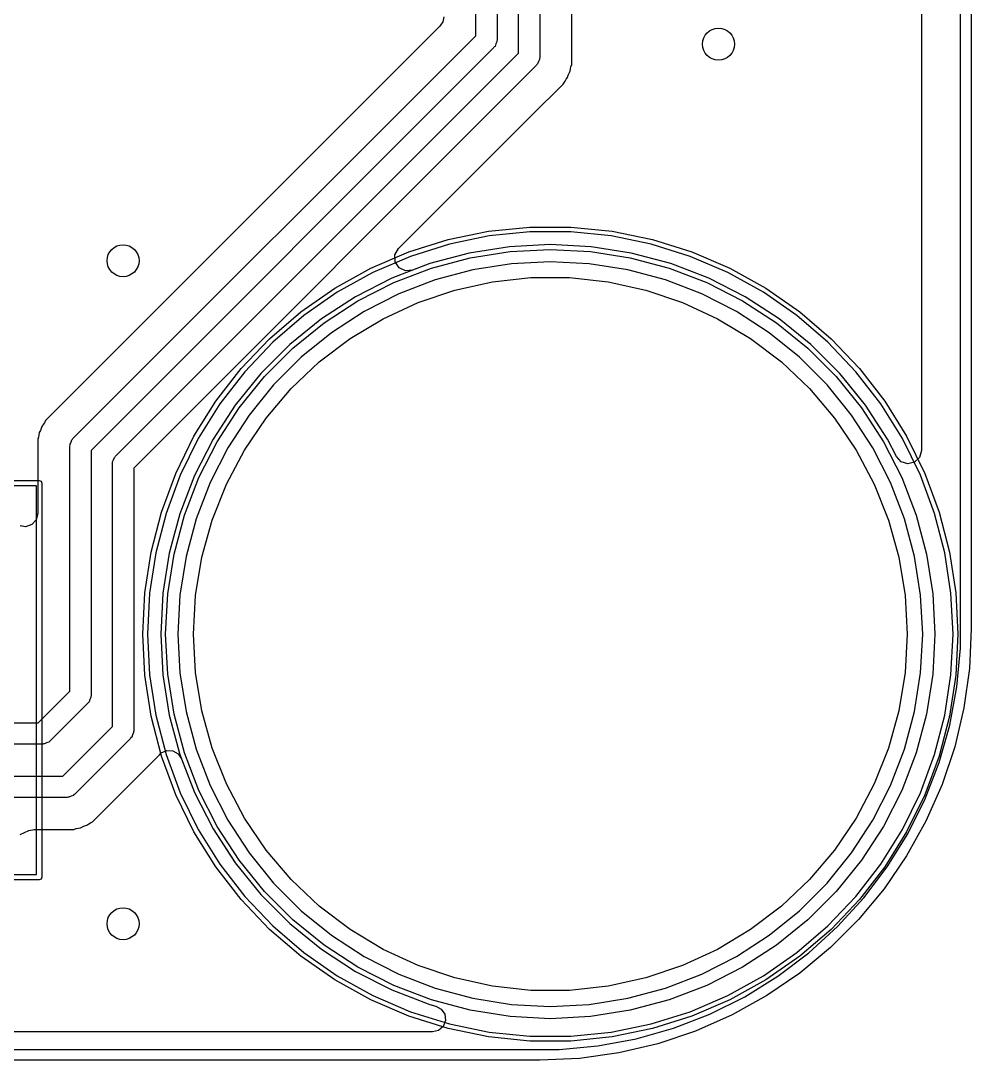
# Model space of a CAD drawing. Extents: x 2.76 to 4.68, y -4.29 to -3.
# Drawn here: x 4.3122 to 4.6634, y -4.2854 to -3.9013 of the extents above; entities that cross this region are included whole.
import ezdxf

# ---------------------------------------------------------------- set-up
doc = ezdxf.new("R2010")
doc.units = 0
doc.header["$MEASUREMENT"] = 0
doc.layers.add('BLACK', color=7, linetype='CONTINUOUS')

msp = doc.modelspace()

# ---------------------------------------------------------------- linework, layer by layer
at = {"layer": 'BLACK', "linetype": 'CONTINUOUS'}
for p, q in [((4.65945, -4.12598), (4.65945, -3.15748)), ((4.66339, -3.15748), (4.66339, -4.12598)), ((4.645, -3.22329), (4.645, -4.06017)), ((4.645, -3.22329), (4.645, -4.06017)), ((4.50394, -3.74), (4.50394, -3.915)), ((4.51577, -3.9125), (4.51577, -3.73876)), ((4.49606, -3.91337), (4.49606, -3.74163)), ((4.48819, -3.75118), (4.48819, -3.90848)), ((4.48031, -3.90685), (4.48031, -3.75281)), ((4.46811, -3.90179), (4.46705, -3.90338)), ((4.46848, -3.89992), (4.46811, -3.90179)), ((4.46705, -3.90338), (4.32222, -4.04821)), ((4.33147, -4.05569), (4.48031, -3.90685)), ((4.48772, -3.90991), (4.48744, -3.91079)), ((4.48814, -3.90909), (4.48772, -3.90991)), ((4.48819, -3.90848), (4.48809, -3.90878)), ((4.48809, -3.90878), (4.48814, -3.90909)), ((4.48704, -3.91126), (4.33819, -4.06011)), ((4.34722, -4.06222), (4.49606, -3.91337)), ((4.48718, -3.91098), (4.48704, -3.91126)), ((4.48744, -3.91079), (4.48718, -3.91098)), ((4.51577, -3.9175), (4.51577, -3.9125)), ((4.50293, -3.9175), (4.50278, -3.91778)), ((4.50319, -3.91731), (4.50293, -3.9175)), ((4.50347, -3.91644), (4.50319, -3.91731)), ((4.50389, -3.91562), (4.50347, -3.91644)), ((4.50394, -3.915), (4.50384, -3.9153)), ((4.50384, -3.9153), (4.50389, -3.91562)), ((4.5155, -3.91833), (4.51577, -3.9175)), ((4.50278, -3.91778), (4.35394, -4.06663)), ((4.51422, -3.92225), (4.51449, -3.92142)), ((4.51449, -3.92142), (4.51479, -3.92071)), ((4.51479, -3.92071), (4.51518, -3.91993)), ((4.51518, -3.91993), (4.51532, -3.91907)), ((4.51532, -3.91907), (4.5155, -3.91833)), ((4.50086, -3.93644), (4.51259, -3.92471)), ((4.51259, -3.92471), (4.51292, -3.92438)), ((4.51259, -3.92471), (4.51259, -3.92471)), ((4.51292, -3.92438), (4.51331, -3.92361)), ((4.51331, -3.92361), (4.51371, -3.92295)), ((4.51371, -3.92295), (4.51422, -3.92225)), ((4.45176, -3.98554), (4.50086, -3.93644)), ((4.48507, -3.9791), (4.50025, -3.97756)), ((4.50025, -3.97756), (4.5155, -3.97756)), ((4.5155, -3.97756), (4.53068, -3.9791)), ((4.45557, -3.98674), (4.47013, -3.98217)), ((4.47013, -3.98217), (4.48507, -3.9791)), ((4.48534, -3.98086), (4.47057, -3.98389)), ((4.50034, -3.97933), (4.48534, -3.98086)), ((4.51541, -3.97933), (4.50034, -3.97933)), ((4.53041, -3.98086), (4.51541, -3.97933)), ((4.54517, -3.98389), (4.53041, -3.98086)), ((4.53068, -3.9791), (4.54562, -3.98217)), ((4.54562, -3.98217), (4.56017, -3.98674)), ((4.44155, -3.99275), (4.45557, -3.98674)), ((4.45047, -3.98783), (4.45176, -3.98554)), ((4.47057, -3.98389), (4.45619, -3.9884)), ((4.49283, -3.98482), (4.47795, -3.98718)), ((4.49283, -3.98482), (4.47795, -3.98718)), ((4.47832, -3.98893), (4.49302, -3.98661)), ((4.50787, -3.98404), (4.49283, -3.98482)), ((4.50787, -3.98404), (4.49283, -3.98482)), ((4.49302, -3.98661), (4.50787, -3.98583)), ((4.52292, -3.98482), (4.50787, -3.98404)), ((4.52292, -3.98482), (4.50787, -3.98404)), ((4.50787, -3.98583), (4.52273, -3.98661)), ((4.52273, -3.98661), (4.53742, -3.98893)), ((4.5378, -3.98718), (4.52292, -3.98482)), ((4.5378, -3.98718), (4.52292, -3.98482)), ((4.55956, -3.9884), (4.54517, -3.98389)), ((4.56017, -3.98674), (4.57419, -3.99275)), ((4.45619, -3.9884), (4.44234, -3.99435)), ((4.45055, -3.99045), (4.45047, -3.98783)), ((4.45198, -3.99266), (4.45055, -3.99045)), ((4.47795, -3.98718), (4.4634, -3.99108)), ((4.47795, -3.98718), (4.4634, -3.99108)), ((4.46395, -3.99278), (4.47832, -3.98893)), ((4.50787, -3.99036), (4.49349, -3.99112)), ((4.52226, -3.99112), (4.50787, -3.99036)), ((4.53742, -3.98893), (4.55179, -3.99278)), ((4.55235, -3.99108), (4.5378, -3.98718)), ((4.55235, -3.99108), (4.5378, -3.98718)), ((4.57341, -3.99435), (4.55956, -3.9884)), ((4.42822, -4.00015), (4.44155, -3.99275)), ((4.44234, -3.99435), (4.42916, -4.00166)), ((4.4634, -3.99108), (4.44934, -3.99648)), ((4.45007, -3.99811), (4.46395, -3.99278)), ((4.45434, -3.9938), (4.45198, -3.99266)), ((4.45696, -3.99355), (4.45434, -3.9938)), ((4.4634, -3.99108), (4.45696, -3.99355)), ((4.47927, -3.99337), (4.46536, -3.9971)), ((4.49349, -3.99112), (4.47927, -3.99337)), ((4.53648, -3.99337), (4.52226, -3.99112)), ((4.55039, -3.9971), (4.53648, -3.99337)), ((4.55179, -3.99278), (4.56568, -3.99811)), ((4.56641, -3.99648), (4.55235, -3.99108)), ((4.56641, -3.99648), (4.55235, -3.99108)), ((4.58659, -4.00166), (4.57341, -3.99435)), ((4.57419, -3.99275), (4.58753, -4.00015)), ((4.44934, -3.99648), (4.43591, -4.00332)), ((4.43681, -4.00487), (4.45007, -3.99811)), ((4.46536, -3.9971), (4.45191, -4.00226)), ((4.47259, -4.00087), (4.48654, -3.9978)), ((4.47259, -4.00087), (4.48654, -3.9978)), ((4.47259, -4.00087), (4.48654, -3.9978)), ((4.47259, -4.00087), (4.48654, -3.9978)), ((4.48654, -3.9978), (4.50073, -3.99626)), ((4.48654, -3.9978), (4.50073, -3.99626)), ((4.48654, -3.9978), (4.50073, -3.99626)), ((4.48654, -3.9978), (4.50073, -3.99626)), ((4.50073, -3.99626), (4.51501, -3.99626)), ((4.50073, -3.99626), (4.51501, -3.99626)), ((4.50073, -3.99626), (4.51501, -3.99626)), ((4.50073, -3.99626), (4.51501, -3.99626)), ((4.51501, -3.99626), (4.52921, -3.9978)), ((4.51501, -3.99626), (4.52921, -3.9978)), ((4.51501, -3.99626), (4.52921, -3.9978)), ((4.51501, -3.99626), (4.52921, -3.9978)), ((4.52921, -3.9978), (4.54316, -4.00087)), ((4.52921, -3.9978), (4.54316, -4.00087)), ((4.52921, -3.9978), (4.54316, -4.00087)), ((4.52921, -3.9978), (4.54316, -4.00087)), ((4.56384, -4.00226), (4.55039, -3.9971)), ((4.56568, -3.99811), (4.57894, -4.00487)), ((4.57983, -4.00332), (4.56641, -3.99648)), ((4.57983, -4.00332), (4.56641, -3.99648)), ((4.4157, -4.00887), (4.42822, -4.00015)), ((4.42916, -4.00166), (4.41678, -4.01028)), ((4.45906, -4.00543), (4.47259, -4.00087)), ((4.45906, -4.00543), (4.47259, -4.00087)), ((4.45906, -4.00543), (4.47259, -4.00087)), ((4.45906, -4.00543), (4.47259, -4.00087)), ((4.54316, -4.00087), (4.55669, -4.00543)), ((4.54316, -4.00087), (4.55669, -4.00543)), ((4.54316, -4.00087), (4.55669, -4.00543)), ((4.54316, -4.00087), (4.55669, -4.00543)), ((4.59896, -4.01028), (4.58659, -4.00166)), ((4.58753, -4.00015), (4.60005, -4.00887)), ((4.43591, -4.00332), (4.42328, -4.01152)), ((4.42433, -4.01297), (4.43681, -4.00487)), ((4.45191, -4.00226), (4.43908, -4.0088)), ((4.4461, -4.01143), (4.45906, -4.00543)), ((4.4461, -4.01143), (4.45906, -4.00543)), ((4.4461, -4.01143), (4.45906, -4.00543)), ((4.4461, -4.01143), (4.45906, -4.00543)), ((4.55669, -4.00543), (4.56965, -4.01143)), ((4.55669, -4.00543), (4.56965, -4.01143)), ((4.55669, -4.00543), (4.56965, -4.01143)), ((4.55669, -4.00543), (4.56965, -4.01143)), ((4.57667, -4.0088), (4.56384, -4.00226)), ((4.57894, -4.00487), (4.59141, -4.01297)), ((4.59247, -4.01152), (4.57983, -4.00332)), ((4.59247, -4.01152), (4.57983, -4.00332)), ((4.40412, -4.01881), (4.4157, -4.00887)), ((4.43908, -4.0088), (4.427, -4.01664)), ((4.58875, -4.01664), (4.57667, -4.0088)), ((4.60005, -4.00887), (4.61163, -4.01881)), ((4.41678, -4.01028), (4.40535, -4.02009)), ((4.42328, -4.01152), (4.41157, -4.021)), ((4.41277, -4.02233), (4.42433, -4.01297)), ((4.43386, -4.01879), (4.4461, -4.01143)), ((4.43386, -4.01879), (4.4461, -4.01143)), ((4.43386, -4.01879), (4.4461, -4.01143)), ((4.43386, -4.01879), (4.4461, -4.01143)), ((4.56965, -4.01143), (4.58189, -4.01879)), ((4.56965, -4.01143), (4.58189, -4.01879)), ((4.56965, -4.01143), (4.58189, -4.01879)), ((4.56965, -4.01143), (4.58189, -4.01879)), ((4.59141, -4.01297), (4.60297, -4.02233)), ((4.60417, -4.021), (4.59247, -4.01152)), ((4.59247, -4.01152), (4.59247, -4.01152)), ((4.59247, -4.01152), (4.59247, -4.01152)), ((4.60417, -4.021), (4.59247, -4.01152)), ((4.59247, -4.01152), (4.59247, -4.01152)), ((4.59247, -4.01152), (4.59247, -4.01152)), ((4.6104, -4.02009), (4.59896, -4.01028)), ((4.427, -4.01664), (4.41581, -4.0257)), ((4.59994, -4.0257), (4.58875, -4.01664)), ((4.39361, -4.02986), (4.40412, -4.01881)), ((4.40535, -4.02009), (4.39496, -4.03102)), ((4.41157, -4.021), (4.40092, -4.03165)), ((4.42249, -4.02743), (4.43386, -4.01879)), ((4.42249, -4.02743), (4.43386, -4.01879)), ((4.42249, -4.02743), (4.43386, -4.01879)), ((4.42249, -4.02743), (4.43386, -4.01879)), ((4.58189, -4.01879), (4.59326, -4.02743)), ((4.58189, -4.01879), (4.59326, -4.02743)), ((4.58189, -4.01879), (4.59326, -4.02743)), ((4.58189, -4.01879), (4.59326, -4.02743)), ((4.61483, -4.03165), (4.60417, -4.021)), ((4.61483, -4.03165), (4.60417, -4.021)), ((4.62079, -4.03102), (4.6104, -4.02009)), ((4.61163, -4.01881), (4.62214, -4.02986)), ((4.40225, -4.03285), (4.41277, -4.02233)), ((4.60297, -4.02233), (4.61349, -4.03285)), ((4.41581, -4.0257), (4.40562, -4.03589)), ((4.41212, -4.03725), (4.42249, -4.02743)), ((4.41212, -4.03725), (4.42249, -4.02743)), ((4.41212, -4.03725), (4.42249, -4.02743)), ((4.41212, -4.03725), (4.42249, -4.02743)), ((4.59326, -4.02743), (4.60363, -4.03725)), ((4.59326, -4.02743), (4.60363, -4.03725)), ((4.59326, -4.02743), (4.60363, -4.03725)), ((4.59326, -4.02743), (4.60363, -4.03725)), ((4.61012, -4.03589), (4.59994, -4.0257)), ((4.38427, -4.04193), (4.39361, -4.02986)), ((4.39496, -4.03102), (4.38573, -4.04294)), ((4.40092, -4.03165), (4.39144, -4.04336)), ((4.39289, -4.04441), (4.40225, -4.03285)), ((4.61349, -4.03285), (4.62286, -4.04441)), ((4.62027, -4.03838), (4.61483, -4.03165)), ((4.62431, -4.04336), (4.61483, -4.03165)), ((4.63001, -4.04294), (4.62079, -4.03102)), ((4.62214, -4.02986), (4.63147, -4.04193)), ((4.40562, -4.03589), (4.39656, -4.04708)), ((4.61919, -4.04708), (4.61012, -4.03589)), ((4.40288, -4.04814), (4.41212, -4.03725)), ((4.40288, -4.04814), (4.41212, -4.03725)), ((4.40288, -4.04814), (4.41212, -4.03725)), ((4.40288, -4.04814), (4.41212, -4.03725)), ((4.60363, -4.03725), (4.61287, -4.04814)), ((4.60363, -4.03725), (4.61287, -4.04814)), ((4.60363, -4.03725), (4.61287, -4.04814)), ((4.60363, -4.03725), (4.61287, -4.04814)), ((4.62431, -4.04336), (4.62027, -4.03838)), ((4.37621, -4.05487), (4.38427, -4.04193)), ((4.38573, -4.04294), (4.37776, -4.05573)), ((4.39144, -4.04336), (4.38324, -4.05599)), ((4.63251, -4.05599), (4.62431, -4.04336)), ((4.63251, -4.05599), (4.62431, -4.04336)), ((4.62431, -4.04336), (4.62431, -4.04336)), ((4.63799, -4.05573), (4.63001, -4.04294)), ((4.63147, -4.04193), (4.63954, -4.05487)), ((4.32222, -4.04821), (4.32134, -4.04909)), ((4.38479, -4.05689), (4.39289, -4.04441)), ((4.39656, -4.04708), (4.38872, -4.05916)), ((4.39486, -4.05996), (4.40288, -4.04814)), ((4.39486, -4.05996), (4.40288, -4.04814)), ((4.39486, -4.05996), (4.40288, -4.04814)), ((4.39486, -4.05996), (4.40288, -4.04814)), ((4.61287, -4.04814), (4.62088, -4.05996)), ((4.61287, -4.04814), (4.62088, -4.05996)), ((4.61287, -4.04814), (4.62088, -4.05996)), ((4.61287, -4.04814), (4.62088, -4.05996)), ((4.62703, -4.05916), (4.61919, -4.04708)), ((4.62286, -4.04441), (4.63096, -4.05689)), ((4.31976, -4.05206), (4.31947, -4.05277)), ((4.32003, -4.05123), (4.31976, -4.05206)), ((4.32041, -4.05071), (4.32003, -4.05123)), ((4.32054, -4.05052), (4.32041, -4.05071)), ((4.32094, -4.04987), (4.32054, -4.05052)), ((4.32134, -4.04909), (4.32094, -4.04987)), ((4.31875, -4.05515), (4.31848, -4.05598)), ((4.31893, -4.05441), (4.31875, -4.05515)), ((4.31907, -4.05354), (4.31893, -4.05441)), ((4.31947, -4.05277), (4.31907, -4.05354)), ((4.33132, -4.05598), (4.33147, -4.05569)), ((4.36949, -4.06857), (4.37621, -4.05487)), ((4.37776, -4.05573), (4.37112, -4.06927)), ((4.64463, -4.06927), (4.63799, -4.05573)), ((4.63954, -4.05487), (4.64626, -4.06857)), ((4.31848, -4.05598), (4.31848, -4.08341)), ((4.33031, -4.05848), (4.33041, -4.05817)), ((4.33031, -4.14912), (4.33031, -4.05848)), ((4.33036, -4.05786), (4.33078, -4.05704)), ((4.33041, -4.05817), (4.33036, -4.05786)), ((4.33078, -4.05704), (4.33107, -4.05616)), ((4.33107, -4.05616), (4.33132, -4.05598)), ((4.38324, -4.05599), (4.3764, -4.06942)), ((4.37804, -4.07014), (4.38479, -4.05689)), ((4.38872, -4.05916), (4.38218, -4.07199)), ((4.63357, -4.07199), (4.62703, -4.05916)), ((4.63096, -4.05689), (4.63771, -4.07014)), ((4.63577, -4.06239), (4.63251, -4.05599)), ((4.63577, -4.06239), (4.63251, -4.05599)), ((4.33819, -4.06011), (4.33819, -4.15075)), ((4.34611, -4.06438), (4.34653, -4.06356)), ((4.34653, -4.06356), (4.34681, -4.06269)), ((4.34681, -4.06269), (4.34707, -4.0625)), ((4.34707, -4.0625), (4.34722, -4.06222)), ((4.38817, -4.07257), (4.39486, -4.05996)), ((4.38817, -4.07257), (4.39486, -4.05996)), ((4.38817, -4.07257), (4.39486, -4.05996)), ((4.38817, -4.07257), (4.39486, -4.05996)), ((4.62088, -4.05996), (4.62757, -4.07257)), ((4.62088, -4.05996), (4.62757, -4.07257)), ((4.62088, -4.05996), (4.62757, -4.07257)), ((4.62088, -4.05996), (4.62757, -4.07257)), ((4.6375, -4.06429), (4.63577, -4.06239)), ((4.6375, -4.06429), (4.63577, -4.06239)), ((4.64432, -4.06266), (4.64247, -4.06445)), ((4.64432, -4.06266), (4.64247, -4.06445)), ((4.645, -4.06017), (4.64432, -4.06266)), ((4.645, -4.06017), (4.64432, -4.06266)), ((4.34606, -4.065), (4.34616, -4.0647)), ((4.34606, -4.16211), (4.34606, -4.065)), ((4.34616, -4.0647), (4.34611, -4.06438)), ((4.35394, -4.06663), (4.35394, -4.16374)), ((4.63996, -4.06505), (4.6375, -4.06429)), ((4.63996, -4.06505), (4.6375, -4.06429)), ((4.64247, -4.06445), (4.63996, -4.06505)), ((4.64247, -4.06445), (4.63996, -4.06505)), ((4.07098, -4.07118), (4.31902, -4.07118)), ((4.31902, -4.07118), (4.31971, -4.07147)), ((4.36419, -4.08287), (4.36949, -4.06857)), ((4.37112, -4.06927), (4.36589, -4.0834)), ((4.3764, -4.06942), (4.371, -4.08348)), ((4.3727, -4.08403), (4.37804, -4.07014)), ((4.63771, -4.07014), (4.64304, -4.08403)), ((4.64986, -4.0834), (4.64463, -4.06927)), ((4.64626, -4.06857), (4.65156, -4.08287)), ((4.31803, -4.07315), (4.07197, -4.07315)), ((4.31803, -4.21685), (4.31803, -4.07315)), ((4.31971, -4.07147), (4.32, -4.07217)), ((4.32, -4.07217), (4.32, -4.21783)), ((4.38218, -4.07199), (4.37702, -4.08544)), ((4.38289, -4.08584), (4.38817, -4.07257)), ((4.38289, -4.08584), (4.38817, -4.07257)), ((4.38289, -4.08584), (4.38817, -4.07257)), ((4.38289, -4.08584), (4.38817, -4.07257)), ((4.62757, -4.07257), (4.63286, -4.08584)), ((4.62757, -4.07257), (4.63286, -4.08584)), ((4.62757, -4.07257), (4.63286, -4.08584)), ((4.62757, -4.07257), (4.63286, -4.08584)), ((4.63873, -4.08544), (4.63357, -4.07199)), ((4.31789, -4.08574), (4.31627, -4.0875)), ((4.31848, -4.08341), (4.31789, -4.08574)), ((4.36037, -4.09764), (4.36419, -4.08287)), ((4.36589, -4.0834), (4.36211, -4.098)), ((4.371, -4.08348), (4.3671, -4.09803)), ((4.36885, -4.0984), (4.3727, -4.08403)), ((4.37702, -4.08544), (4.37329, -4.09935)), ((4.37907, -4.0996), (4.38289, -4.08584)), ((4.37907, -4.0996), (4.38289, -4.08584)), ((4.37907, -4.0996), (4.38289, -4.08584)), ((4.37907, -4.0996), (4.38289, -4.08584)), ((4.63286, -4.08584), (4.63668, -4.0996)), ((4.63286, -4.08584), (4.63668, -4.0996)), ((4.63286, -4.08584), (4.63668, -4.0996)), ((4.63286, -4.08584), (4.63668, -4.0996)), ((4.64246, -4.09935), (4.63873, -4.08544)), ((4.64304, -4.08403), (4.64689, -4.0984)), ((4.65364, -4.098), (4.64986, -4.0834)), ((4.65156, -4.08287), (4.65538, -4.09764)), ((4.31266, -4.08809), (4.31193, -4.08801)), ((4.31267, -4.08805), (4.31266, -4.08809)), ((4.314, -4.08828), (4.31267, -4.08805)), ((4.31627, -4.0875), (4.314, -4.08828)), ((4.35806, -4.11272), (4.36037, -4.09764)), ((4.36211, -4.098), (4.35982, -4.1129)), ((4.3671, -4.09803), (4.36474, -4.11291)), ((4.65592, -4.1129), (4.65364, -4.098)), ((4.65538, -4.09764), (4.65769, -4.11272)), ((4.36653, -4.1131), (4.36885, -4.0984)), ((4.37329, -4.09935), (4.37104, -4.11357)), ((4.37676, -4.11369), (4.37907, -4.0996)), ((4.37676, -4.11369), (4.37907, -4.0996)), ((4.37676, -4.11369), (4.37907, -4.0996)), ((4.37676, -4.11369), (4.37907, -4.0996)), ((4.63668, -4.0996), (4.63899, -4.11369)), ((4.63668, -4.0996), (4.63899, -4.11369)), ((4.63668, -4.0996), (4.63899, -4.11369)), ((4.63668, -4.0996), (4.63899, -4.11369)), ((4.64471, -4.11357), (4.64246, -4.09935)), ((4.64689, -4.0984), (4.64922, -4.1131)), ((4.35728, -4.12795), (4.35806, -4.11272)), ((4.35982, -4.1129), (4.35906, -4.12795)), ((4.36474, -4.11291), (4.36396, -4.12795)), ((4.36575, -4.12795), (4.36653, -4.1131)), ((4.64922, -4.1131), (4.65, -4.12795)), ((4.65669, -4.12795), (4.65592, -4.1129)), ((4.65769, -4.11272), (4.65846, -4.12795)), ((4.37104, -4.11357), (4.37028, -4.12795)), ((4.37598, -4.12795), (4.37676, -4.11369)), ((4.37598, -4.12795), (4.37676, -4.11369)), ((4.37598, -4.12795), (4.37676, -4.11369)), ((4.37598, -4.12795), (4.37676, -4.11369)), ((4.63899, -4.11369), (4.63976, -4.12795)), ((4.63899, -4.11369), (4.63976, -4.12795)), ((4.63899, -4.11369), (4.63976, -4.12795)), ((4.63899, -4.11369), (4.63976, -4.12795)), ((4.64546, -4.12795), (4.64471, -4.11357)), ((4.35806, -4.14319), (4.35728, -4.12795)), ((4.35906, -4.12795), (4.35982, -4.14301)), ((4.36396, -4.12795), (4.36474, -4.143)), ((4.36653, -4.14281), (4.36575, -4.12795)), ((4.37028, -4.12795), (4.37104, -4.14233)), ((4.37676, -4.14221), (4.37598, -4.12795)), ((4.37676, -4.14221), (4.37598, -4.12795)), ((4.37676, -4.14221), (4.37598, -4.12795)), ((4.37676, -4.14221), (4.37598, -4.12795)), ((4.63976, -4.12795), (4.63899, -4.14221)), ((4.63976, -4.12795), (4.63899, -4.14221)), ((4.63976, -4.12795), (4.63899, -4.14221)), ((4.63976, -4.12795), (4.63899, -4.14221)), ((4.64471, -4.14233), (4.64546, -4.12795)), ((4.65, -4.12795), (4.64922, -4.14281)), ((4.65592, -4.14301), (4.65669, -4.12795)), ((4.65846, -4.12795), (4.65769, -4.14319)), ((4.65945, -4.13317), (4.65945, -4.12598)), ((4.66339, -4.12598), (4.66271, -4.1407)), ((4.65812, -4.14749), (4.65945, -4.13317)), ((4.36037, -4.15827), (4.35806, -4.14319)), ((4.35982, -4.14301), (4.36211, -4.15791)), ((4.36474, -4.143), (4.3671, -4.15787)), ((4.36885, -4.1575), (4.36653, -4.14281)), ((4.37104, -4.14233), (4.37329, -4.15656)), ((4.37907, -4.15631), (4.37676, -4.14221)), ((4.37907, -4.15631), (4.37676, -4.14221)), ((4.37907, -4.15631), (4.37676, -4.14221)), ((4.37907, -4.15631), (4.37676, -4.14221)), ((4.63899, -4.14221), (4.63668, -4.15631)), ((4.63899, -4.14221), (4.63668, -4.15631)), ((4.63899, -4.14221), (4.63668, -4.15631)), ((4.63899, -4.14221), (4.63668, -4.15631)), ((4.64246, -4.15656), (4.64471, -4.14233)), ((4.64922, -4.14281), (4.64689, -4.1575)), ((4.65364, -4.15791), (4.65592, -4.14301)), ((4.65769, -4.14319), (4.65538, -4.15827)), ((4.66271, -4.1407), (4.66067, -4.15528)), ((4.65548, -4.16163), (4.65812, -4.14749)), ((4.31868, -4.16075), (4.33031, -4.14912)), ((4.33814, -4.15136), (4.33772, -4.15219)), ((4.33819, -4.15075), (4.33809, -4.15105)), ((4.33809, -4.15105), (4.33814, -4.15136)), ((4.33704, -4.15353), (4.3231, -4.16747)), ((4.33718, -4.15325), (4.33704, -4.15353)), ((4.33744, -4.15306), (4.33718, -4.15325)), ((4.33772, -4.15219), (4.33744, -4.15306)), ((4.66067, -4.15528), (4.6573, -4.16962)), ((4.36419, -4.17303), (4.36037, -4.15827)), ((4.36211, -4.15791), (4.36589, -4.1725)), ((4.3671, -4.15787), (4.371, -4.17243)), ((4.3727, -4.17187), (4.36885, -4.1575)), ((4.37329, -4.15656), (4.37702, -4.17047)), ((4.38289, -4.17007), (4.37907, -4.15631)), ((4.38289, -4.17007), (4.37907, -4.15631)), ((4.38289, -4.17007), (4.37907, -4.15631)), ((4.38289, -4.17007), (4.37907, -4.15631)), ((4.63668, -4.15631), (4.63286, -4.17007)), ((4.63668, -4.15631), (4.63286, -4.17007)), ((4.63668, -4.15631), (4.63286, -4.17007)), ((4.63668, -4.15631), (4.63286, -4.17007)), ((4.63873, -4.17047), (4.64246, -4.15656)), ((4.64689, -4.1575), (4.64304, -4.17187)), ((4.64986, -4.1725), (4.65364, -4.15791)), ((4.65538, -4.15827), (4.65156, -4.17303)), ((4.30917, -4.16075), (4.31868, -4.16075)), ((4.32774, -4.18043), (4.34606, -4.16211)), ((4.65154, -4.17546), (4.65548, -4.16163)), ((4.35278, -4.16652), (4.33215, -4.18715)), ((4.35293, -4.16624), (4.35278, -4.16652)), ((4.35319, -4.16605), (4.35293, -4.16624)), ((4.35347, -4.16518), (4.35319, -4.16605)), ((4.35389, -4.16436), (4.35347, -4.16518)), ((4.35394, -4.16374), (4.35384, -4.16404)), ((4.35384, -4.16404), (4.35389, -4.16436)), ((4.32031, -4.16862), (4.30917, -4.16862)), ((4.32062, -4.16852), (4.32031, -4.16862)), ((4.32093, -4.16857), (4.32062, -4.16852)), ((4.32175, -4.16816), (4.32093, -4.16857)), ((4.32263, -4.16787), (4.32175, -4.16816)), ((4.32282, -4.16761), (4.32263, -4.16787)), ((4.3231, -4.16747), (4.32282, -4.16761)), ((4.36414, -4.17184), (4.36619, -4.17096)), ((4.36619, -4.17096), (4.36841, -4.17107)), ((4.36841, -4.17107), (4.37036, -4.17217)), ((4.37702, -4.17047), (4.38218, -4.18392)), ((4.38817, -4.18333), (4.38289, -4.17007)), ((4.38817, -4.18333), (4.38289, -4.17007)), ((4.38817, -4.18333), (4.38289, -4.17007)), ((4.38817, -4.18333), (4.38289, -4.17007)), ((4.63286, -4.17007), (4.62757, -4.18333)), ((4.63286, -4.17007), (4.62757, -4.18333)), ((4.63286, -4.17007), (4.62757, -4.18333)), ((4.63286, -4.17007), (4.62757, -4.18333)), ((4.63357, -4.18392), (4.63873, -4.17047)), ((4.6573, -4.16962), (4.65262, -4.18358)), ((4.33908, -4.19696), (4.36259, -4.17345)), ((4.36259, -4.17345), (4.36292, -4.17312)), ((4.36259, -4.17345), (4.36259, -4.17345)), ((4.36292, -4.17312), (4.36346, -4.17258)), ((4.36292, -4.17312), (4.36292, -4.17312)), ((4.36346, -4.17258), (4.36349, -4.17261)), ((4.36349, -4.17261), (4.36414, -4.17184)), ((4.36949, -4.18734), (4.36419, -4.17303)), ((4.36589, -4.1725), (4.37112, -4.18664)), ((4.37036, -4.17217), (4.37161, -4.17401)), ((4.371, -4.17243), (4.3764, -4.18649)), ((4.37161, -4.17401), (4.3764, -4.18649)), ((4.37804, -4.18576), (4.3727, -4.17187)), ((4.64304, -4.17187), (4.63771, -4.18576)), ((4.64463, -4.18664), (4.64986, -4.1725)), ((4.65156, -4.17303), (4.64626, -4.18734)), ((4.64635, -4.18887), (4.65154, -4.17546)), ((4.30917, -4.18043), (4.32774, -4.18043)), ((4.3764, -4.18649), (4.38324, -4.19991)), ((4.3764, -4.18649), (4.38324, -4.19991)), ((4.38479, -4.19902), (4.37804, -4.18576)), ((4.38218, -4.18392), (4.38872, -4.19675)), ((4.39486, -4.19595), (4.38817, -4.18333)), ((4.39486, -4.19595), (4.38817, -4.18333)), ((4.39486, -4.19595), (4.38817, -4.18333)), ((4.39486, -4.19595), (4.38817, -4.18333)), ((4.62757, -4.18333), (4.62088, -4.19595)), ((4.62757, -4.18333), (4.62088, -4.19595)), ((4.62757, -4.18333), (4.62088, -4.19595)), ((4.62757, -4.18333), (4.62088, -4.19595)), ((4.62703, -4.19675), (4.63357, -4.18392)), ((4.63771, -4.18576), (4.63096, -4.19902)), ((4.65262, -4.18358), (4.64667, -4.19706)), ((4.32937, -4.18831), (4.30917, -4.18831)), ((4.32967, -4.18821), (4.32937, -4.18831)), ((4.32999, -4.18826), (4.32967, -4.18821)), ((4.33081, -4.18784), (4.32999, -4.18826)), ((4.33168, -4.18756), (4.33081, -4.18784)), ((4.33187, -4.1873), (4.33168, -4.18756)), ((4.33215, -4.18715), (4.33187, -4.1873)), ((4.37621, -4.20103), (4.36949, -4.18734)), ((4.37112, -4.18664), (4.37776, -4.20017)), ((4.63799, -4.20017), (4.64463, -4.18664)), ((4.64626, -4.18734), (4.63954, -4.20103)), ((4.63994, -4.20174), (4.64635, -4.18887)), ((4.33732, -4.19808), (4.33798, -4.19768)), ((4.33798, -4.19768), (4.33875, -4.19729)), ((4.33875, -4.19729), (4.33908, -4.19696)), ((4.33908, -4.19696), (4.33908, -4.19696)), ((4.38872, -4.19675), (4.39656, -4.20883)), ((4.40288, -4.20777), (4.39486, -4.19595)), ((4.40288, -4.20777), (4.39486, -4.19595)), ((4.40288, -4.20777), (4.39486, -4.19595)), ((4.40288, -4.20777), (4.39486, -4.19595)), ((4.62088, -4.19595), (4.61287, -4.20777)), ((4.62088, -4.19595), (4.61287, -4.20777)), ((4.62088, -4.19595), (4.61287, -4.20777)), ((4.62088, -4.19595), (4.61287, -4.20777)), ((4.61919, -4.20883), (4.62703, -4.19675)), ((4.64667, -4.19706), (4.6395, -4.20992)), ((4.31193, -4.20199), (4.31519, -4.20055)), ((4.31519, -4.20055), (4.31716, -4.20014)), ((4.31716, -4.20014), (4.33187, -4.20014)), ((4.33187, -4.20014), (4.3327, -4.19987)), ((4.3327, -4.19987), (4.33344, -4.19969)), ((4.33344, -4.19969), (4.3343, -4.19955)), ((4.3343, -4.19955), (4.33508, -4.19916)), ((4.33508, -4.19916), (4.33579, -4.19886)), ((4.33579, -4.19886), (4.33662, -4.19859)), ((4.33662, -4.19859), (4.33732, -4.19808)), ((4.38427, -4.21398), (4.37621, -4.20103)), ((4.37776, -4.20017), (4.38573, -4.21296)), ((4.38324, -4.19991), (4.39104, -4.21192)), ((4.38324, -4.19991), (4.38981, -4.21003)), ((4.39289, -4.21149), (4.38479, -4.19902)), ((4.63096, -4.19902), (4.62286, -4.21149)), ((4.63001, -4.21296), (4.63799, -4.20017)), ((4.63954, -4.20103), (4.63147, -4.21398)), ((4.63237, -4.21396), (4.63994, -4.20174)), ((4.39656, -4.20883), (4.40562, -4.22002)), ((4.41212, -4.21865), (4.40288, -4.20777)), ((4.41212, -4.21865), (4.40288, -4.20777)), ((4.41212, -4.21865), (4.40288, -4.20777)), ((4.41212, -4.21865), (4.40288, -4.20777)), ((4.61287, -4.20777), (4.60363, -4.21865)), ((4.61287, -4.20777), (4.60363, -4.21865)), ((4.61287, -4.20777), (4.60363, -4.21865)), ((4.61287, -4.20777), (4.60363, -4.21865)), ((4.61012, -4.22002), (4.61919, -4.20883)), ((4.38573, -4.21296), (4.39496, -4.22489)), ((4.38981, -4.21003), (4.39144, -4.21255)), ((4.39104, -4.21192), (4.39144, -4.21255)), ((4.39144, -4.21255), (4.40092, -4.22425)), ((4.39144, -4.21255), (4.40092, -4.22425)), ((4.40225, -4.22305), (4.39289, -4.21149)), ((4.62286, -4.21149), (4.61349, -4.22305)), ((4.62079, -4.22489), (4.63001, -4.21296)), ((4.6395, -4.20992), (4.63118, -4.22207)), ((4.07197, -4.21685), (4.31803, -4.21685)), ((4.39361, -4.22604), (4.38427, -4.21398)), ((4.63147, -4.21398), (4.62214, -4.22604)), ((4.62371, -4.22544), (4.63237, -4.21396)), ((4.31902, -4.21882), (4.07098, -4.21882)), ((4.31971, -4.21853), (4.31902, -4.21882)), ((4.32, -4.21783), (4.31971, -4.21853)), ((4.40562, -4.22002), (4.41581, -4.2302)), ((4.42249, -4.22847), (4.41212, -4.21865)), ((4.42249, -4.22847), (4.41212, -4.21865)), ((4.42249, -4.22847), (4.41212, -4.21865)), ((4.42249, -4.22847), (4.41212, -4.21865)), ((4.60363, -4.21865), (4.59326, -4.22847)), ((4.60363, -4.21865), (4.59326, -4.22847)), ((4.60363, -4.21865), (4.59326, -4.22847)), ((4.60363, -4.21865), (4.59326, -4.22847)), ((4.59994, -4.2302), (4.61012, -4.22002)), ((4.39496, -4.22489), (4.40535, -4.23581)), ((4.40092, -4.22425), (4.41157, -4.2349)), ((4.40092, -4.22425), (4.41157, -4.2349)), ((4.41277, -4.23357), (4.40225, -4.22305)), ((4.61349, -4.22305), (4.60297, -4.23357)), ((4.6104, -4.23581), (4.62079, -4.22489)), ((4.63118, -4.22207), (4.62177, -4.2334)), ((4.40412, -4.2371), (4.39361, -4.22604)), ((4.43386, -4.23712), (4.42249, -4.22847)), ((4.43386, -4.23712), (4.42249, -4.22847)), ((4.43386, -4.23712), (4.42249, -4.22847)), ((4.43386, -4.23712), (4.42249, -4.22847)), ((4.59326, -4.22847), (4.58189, -4.23712)), ((4.59326, -4.22847), (4.58189, -4.23712)), ((4.59326, -4.22847), (4.58189, -4.23712)), ((4.59326, -4.22847), (4.58189, -4.23712)), ((4.62214, -4.22604), (4.61163, -4.2371)), ((4.61402, -4.23607), (4.62371, -4.22544)), ((4.41581, -4.2302), (4.427, -4.23927)), ((4.58875, -4.23927), (4.59994, -4.2302)), ((4.40535, -4.23581), (4.41678, -4.24563)), ((4.41157, -4.2349), (4.42328, -4.24438)), ((4.41157, -4.2349), (4.42328, -4.24438)), ((4.42433, -4.24294), (4.41277, -4.23357)), ((4.60297, -4.23357), (4.59141, -4.24294)), ((4.59896, -4.24563), (4.6104, -4.23581)), ((4.60339, -4.24575), (4.61402, -4.23607)), ((4.62177, -4.2334), (4.61136, -4.24382)), ((4.4157, -4.24704), (4.40412, -4.2371)), ((4.427, -4.23927), (4.43908, -4.24711)), ((4.4461, -4.24448), (4.43386, -4.23712)), ((4.4461, -4.24448), (4.43386, -4.23712)), ((4.4461, -4.24448), (4.43386, -4.23712)), ((4.4461, -4.24448), (4.43386, -4.23712)), ((4.58189, -4.23712), (4.56965, -4.24448)), ((4.58189, -4.23712), (4.56965, -4.24448)), ((4.58189, -4.23712), (4.56965, -4.24448)), ((4.58189, -4.23712), (4.56965, -4.24448)), ((4.57667, -4.24711), (4.58875, -4.23927)), ((4.61163, -4.2371), (4.60005, -4.24704)), ((4.43681, -4.25104), (4.42433, -4.24294)), ((4.59141, -4.24294), (4.57894, -4.25104)), ((4.61136, -4.24382), (4.60003, -4.25323)), ((4.42822, -4.25575), (4.4157, -4.24704)), ((4.41678, -4.24563), (4.42916, -4.25424)), ((4.42328, -4.24438), (4.42328, -4.24438)), ((4.42328, -4.24438), (4.42328, -4.24438)), ((4.42328, -4.24438), (4.43591, -4.25259)), ((4.42328, -4.24438), (4.42328, -4.24438)), ((4.42328, -4.24438), (4.42328, -4.24438)), ((4.42328, -4.24438), (4.43591, -4.25259)), ((4.43908, -4.24711), (4.45191, -4.25365)), ((4.45906, -4.25048), (4.4461, -4.24448)), ((4.45906, -4.25048), (4.4461, -4.24448)), ((4.45906, -4.25048), (4.4461, -4.24448)), ((4.45906, -4.25048), (4.4461, -4.24448)), ((4.56965, -4.24448), (4.55669, -4.25048)), ((4.56965, -4.24448), (4.55669, -4.25048)), ((4.56965, -4.24448), (4.55669, -4.25048)), ((4.56965, -4.24448), (4.55669, -4.25048)), ((4.56384, -4.25365), (4.57667, -4.24711)), ((4.58659, -4.25424), (4.59896, -4.24563)), ((4.60005, -4.24704), (4.58753, -4.25575)), ((4.59192, -4.25442), (4.60339, -4.24575)), ((4.45007, -4.25779), (4.43681, -4.25104)), ((4.47259, -4.25504), (4.45906, -4.25048)), ((4.47259, -4.25504), (4.45906, -4.25048)), ((4.47259, -4.25504), (4.45906, -4.25048)), ((4.47259, -4.25504), (4.45906, -4.25048)), ((4.55669, -4.25048), (4.54316, -4.25504)), ((4.55669, -4.25048), (4.54316, -4.25504)), ((4.55669, -4.25048), (4.54316, -4.25504)), ((4.55669, -4.25048), (4.54316, -4.25504)), ((4.57894, -4.25104), (4.56568, -4.25779)), ((4.42916, -4.25424), (4.44234, -4.26156)), ((4.43591, -4.25259), (4.44934, -4.25943)), ((4.43591, -4.25259), (4.44934, -4.25943)), ((4.45191, -4.25365), (4.46536, -4.25881)), ((4.48654, -4.25811), (4.47259, -4.25504)), ((4.48654, -4.25811), (4.47259, -4.25504)), ((4.48654, -4.25811), (4.47259, -4.25504)), ((4.48654, -4.25811), (4.47259, -4.25504)), ((4.54316, -4.25504), (4.52921, -4.25811)), ((4.54316, -4.25504), (4.52921, -4.25811)), ((4.54316, -4.25504), (4.52921, -4.25811)), ((4.54316, -4.25504), (4.52921, -4.25811)), ((4.55039, -4.25881), (4.56384, -4.25365)), ((4.57341, -4.26156), (4.58659, -4.25424)), ((4.57969, -4.26199), (4.59192, -4.25442)), ((4.60003, -4.25323), (4.58788, -4.26155)), ((4.44155, -4.26315), (4.42822, -4.25575)), ((4.44934, -4.25943), (4.4634, -4.26483)), ((4.44934, -4.25943), (4.4634, -4.26483)), ((4.46395, -4.26312), (4.45007, -4.25779)), ((4.46536, -4.25881), (4.47927, -4.26254)), ((4.50073, -4.25965), (4.48654, -4.25811)), ((4.50073, -4.25965), (4.48654, -4.25811)), ((4.50073, -4.25965), (4.48654, -4.25811)), ((4.50073, -4.25965), (4.48654, -4.25811)), ((4.52921, -4.25811), (4.51501, -4.25965)), ((4.52921, -4.25811), (4.51501, -4.25965)), ((4.52921, -4.25811), (4.51501, -4.25965)), ((4.52921, -4.25811), (4.51501, -4.25965)), ((4.53648, -4.26254), (4.55039, -4.25881)), ((4.56568, -4.25779), (4.55179, -4.26312)), ((4.58753, -4.25575), (4.57419, -4.26315)), ((4.45557, -4.26917), (4.44155, -4.26315)), ((4.44234, -4.26156), (4.45619, -4.2675)), ((4.47832, -4.26697), (4.46395, -4.26312)), ((4.47927, -4.26254), (4.49349, -4.26479)), ((4.51501, -4.25965), (4.50073, -4.25965)), ((4.51501, -4.25965), (4.50073, -4.25965)), ((4.51501, -4.25965), (4.50073, -4.25965)), ((4.51501, -4.25965), (4.50073, -4.25965)), ((4.52226, -4.26479), (4.53648, -4.26254)), ((4.55179, -4.26312), (4.53742, -4.26697)), ((4.55956, -4.2675), (4.57341, -4.26156)), ((4.57419, -4.26315), (4.56017, -4.26917)), ((4.56682, -4.2684), (4.57969, -4.26199)), ((4.58788, -4.26155), (4.57501, -4.26872)), ((4.4634, -4.26483), (4.46555, -4.2654)), ((4.4634, -4.26483), (4.46555, -4.2654)), ((4.46555, -4.2654), (4.46758, -4.26652)), ((4.46555, -4.2654), (4.46758, -4.26652)), ((4.46758, -4.26652), (4.46887, -4.26845)), ((4.46758, -4.26652), (4.46887, -4.26845)), ((4.49302, -4.2693), (4.47832, -4.26697)), ((4.49349, -4.26479), (4.50787, -4.26554)), ((4.50787, -4.26554), (4.52226, -4.26479)), ((4.53742, -4.26697), (4.52273, -4.2693)), ((4.47013, -4.27374), (4.45557, -4.26917)), ((4.45619, -4.2675), (4.47057, -4.27202)), ((4.46913, -4.27076), (4.46829, -4.27292)), ((4.46913, -4.27076), (4.46829, -4.27292)), ((4.46887, -4.26845), (4.46913, -4.27076)), ((4.46887, -4.26845), (4.46913, -4.27076)), ((4.50787, -4.27008), (4.49302, -4.2693)), ((4.52273, -4.2693), (4.50787, -4.27008)), ((4.54517, -4.27202), (4.55956, -4.2675)), ((4.56017, -4.26917), (4.54562, -4.27374)), ((4.55341, -4.27359), (4.56682, -4.2684)), ((4.57501, -4.26872), (4.56154, -4.27467)), ((4.46654, -4.27445), (4.46429, -4.275)), ((4.46654, -4.27445), (4.46429, -4.275)), ((4.46829, -4.27292), (4.46654, -4.27445)), ((4.46829, -4.27292), (4.46654, -4.27445)), ((4.48507, -4.27681), (4.47013, -4.27374)), ((4.47057, -4.27202), (4.48534, -4.27505)), ((4.53041, -4.27505), (4.54517, -4.27202)), ((4.54562, -4.27374), (4.53068, -4.27681)), ((4.53958, -4.27753), (4.55341, -4.27359)), ((4.56154, -4.27467), (4.54757, -4.27935)), ((4.46429, -4.275), (2.96091, -4.275)), ((4.46429, -4.275), (2.96091, -4.275)), ((4.50025, -4.27835), (4.48507, -4.27681)), ((4.48534, -4.27505), (4.50034, -4.27657)), ((4.5155, -4.27835), (4.50025, -4.27835)), ((4.50034, -4.27657), (4.51541, -4.27657)), ((4.51541, -4.27657), (4.53041, -4.27505)), ((4.53068, -4.27681), (4.5155, -4.27835)), ((4.52544, -4.28017), (4.53958, -4.27753)), ((2.92, -4.2815), (4.50394, -4.2815)), ((4.50394, -4.2815), (4.51113, -4.2815)), ((4.51113, -4.2815), (4.52544, -4.28017)), ((4.54757, -4.27935), (4.53324, -4.28272)), ((4.50394, -4.28543), (2.92, -4.28543)), ((4.51865, -4.28475), (4.50394, -4.28543)), ((4.53324, -4.28272), (4.51865, -4.28475))]:
    msp.add_line(p, q, dxfattribs=at)
at = {"layer": 'BLACK'}
for centre in [(4.57, -3.91), (4.57, -3.91), (4.35, -3.99), (4.35, -3.99), (4.35, -4.235), (4.35, -4.235)]:
    msp.add_circle(centre, 0.00591, dxfattribs=at)

doc.saveas('drawing.dxf')
